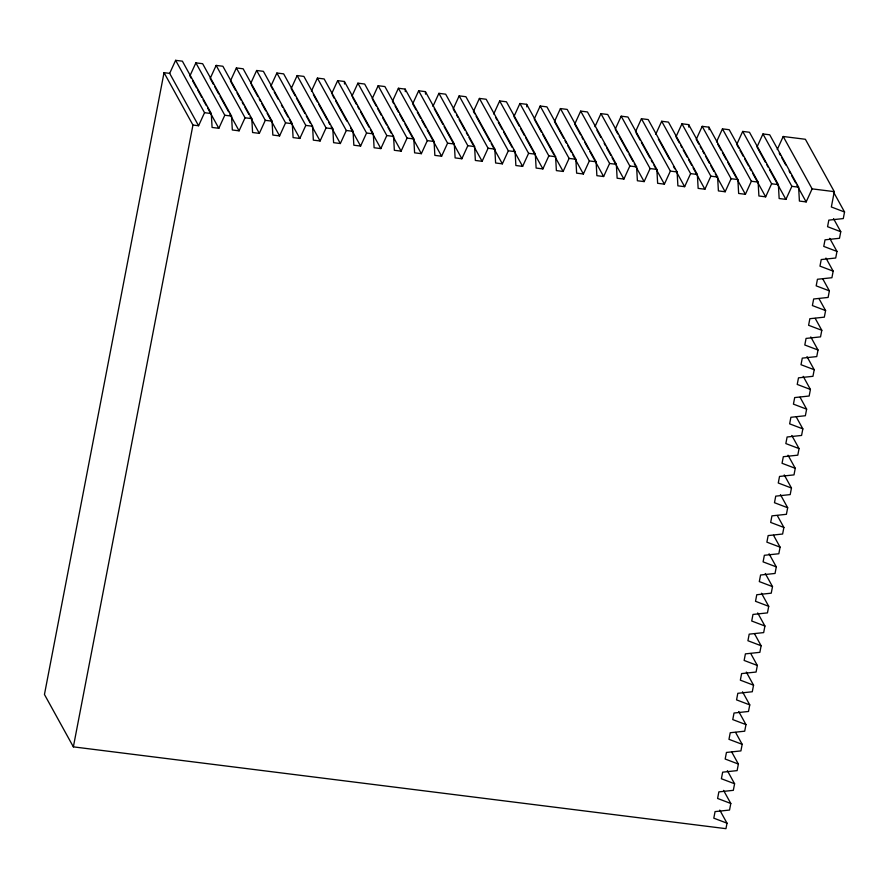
<?xml version="1.0" encoding="UTF-8"?>
<svg xmlns="http://www.w3.org/2000/svg" width="889" height="889" viewBox="0 0 889 889"><rect width="100%" height="100%" fill="white"/><g stroke="black" fill="none" stroke-linecap="round" stroke-linejoin="round"><path stroke-width="1.33" d="M164.032 72.665L192.946 125.049L198.58 125.749L169.666 73.376L164.032 72.665L44.45 694.487L73.365 746.86L725.957 828.67L727.013 823.192L719.779 810.101M73.365 746.86L192.946 125.049M777.242 149.541L783.209 136.495L805.378 139.273L834.293 191.646L831.348 206.981L844.55 212.004L843.283 218.572L828.815 220.128L827.559 226.695L840.761 231.718L839.494 238.285L825.025 239.841L823.759 246.409L836.971 251.431L835.704 258.01L821.236 259.555L819.969 266.133L833.171 271.145L831.915 277.724L817.447 279.268L816.18 285.847L829.381 290.87L828.115 297.437L813.657 298.993L812.39 305.56L825.592 310.583L824.325 317.151L809.857 318.707L808.601 325.274L821.803 330.297L820.536 336.864L806.067 338.42L804.801 344.999L818.013 350.01L816.747 356.589L802.278 358.134L801.011 364.712L814.213 369.724L812.957 376.303L798.489 377.858L797.222 384.426L810.424 389.449L809.157 396.016L794.688 397.572L793.433 404.139L806.634 409.162L805.367 415.73L790.899 417.285L789.643 423.853L802.845 428.876L801.578 435.443L787.109 436.999L785.843 443.578L799.055 448.589L797.789 455.168L783.32 456.713L782.053 463.291L795.255 468.303L793.999 474.882L779.531 476.437L778.264 483.005L791.466 488.028L790.199 494.595L775.73 496.151L774.475 502.718L787.676 507.741L786.409 514.309L771.941 515.864L770.674 522.432L783.887 527.455L782.62 534.022L768.152 535.578L766.885 542.157L780.086 547.168L778.831 553.747L764.362 555.292L763.095 561.87L776.297 566.882L775.041 573.461L760.573 575.016L759.306 581.584L772.508 586.607L771.241 593.174L756.772 594.73L755.517 601.297L768.718 606.32L767.451 612.888L752.983 614.443L751.716 621.011L764.929 626.034L763.662 632.601L749.194 634.157L747.927 640.736L761.128 645.747L759.873 652.326L745.404 653.871L744.137 660.449L757.339 665.472L756.083 672.04L741.615 673.595L740.348 680.163L753.55 685.186L752.283 691.753L737.814 693.309L736.559 699.876L749.76 704.899L748.494 711.467L734.025 713.022L732.758 719.59L745.971 724.613L744.704 731.191L730.236 732.736L728.969 739.315L742.171 744.326L740.915 750.905L726.446 752.45L725.18 759.028L738.381 764.051L737.114 770.619L722.657 772.174L721.39 778.742L734.592 783.765L733.325 790.332L718.857 791.888L717.601 798.455L730.802 803.478L729.536 810.046L715.067 811.601L713.8 818.169L727.013 823.192M169.666 73.376L175.622 60.33L182.378 61.174L211.293 113.548L212.082 127.449L218.827 128.294L224.795 115.248L195.88 62.863L202.636 63.708L231.54 116.092L232.329 129.983L239.085 130.827L245.053 117.781L216.138 65.408L222.883 66.253L251.798 118.626L252.587 132.517L259.332 133.372L265.3 120.326L236.385 67.942L243.142 68.786L272.056 121.171L272.834 135.061L279.591 135.906L285.558 122.86L256.643 70.487L263.388 71.331L292.303 123.704L293.092 137.595L299.837 138.451L305.805 125.405L276.89 73.02L283.647 73.865L312.561 126.249L313.339 140.14L320.096 140.984L326.063 127.938L297.148 75.565L303.894 76.41L332.808 128.783L333.597 142.673L340.343 143.518L346.31 130.483L317.395 78.099L324.152 78.943L353.066 131.328L353.844 145.218L360.601 146.063L366.568 133.017L337.653 80.643L344.399 81.488L373.313 133.861L374.102 147.752L380.848 148.596L386.815 135.55L357.9 83.177L364.657 84.022L393.571 136.406L394.349 150.297L401.106 151.141L407.073 138.095L378.158 85.711L384.904 86.566L413.818 138.94L414.607 152.83L421.353 153.675L427.32 140.629L398.405 88.255L405.162 89.1L434.076 141.473L434.854 155.375L441.611 156.22L447.578 143.173L418.663 90.789L425.409 91.634L454.323 144.018L455.112 157.909L461.858 158.753L467.825 145.707L438.91 93.334L445.667 94.178L474.582 146.552L475.359 160.453L482.116 161.298L488.083 148.252L459.168 95.868L465.914 96.712L494.829 149.096L495.618 162.987L502.363 163.832L508.33 150.786L479.415 98.412L486.172 99.257L515.087 151.63L515.876 165.521L522.621 166.376L528.588 153.33L499.674 100.946L506.419 101.79L535.334 154.175L536.123 168.065L542.879 168.91L548.835 155.864L519.921 103.491L526.677 104.335L555.592 156.708L556.381 170.599L563.126 171.455L569.093 158.409L540.179 106.024L546.924 106.869L575.839 159.253L576.628 173.144L583.384 173.988L589.34 160.942L560.426 108.569L567.182 109.414L596.097 161.787L596.886 175.678L603.631 176.522L609.598 163.476L580.684 111.103L587.44 111.947L616.344 164.332L617.133 178.222L623.889 179.067L629.845 166.021L600.942 113.636L607.687 114.492L636.602 166.865L637.391 180.756L644.136 181.6L650.103 168.554L621.189 116.181L627.945 117.026L656.86 169.41L657.638 183.301L664.394 184.145L670.362 171.099L641.447 118.715L648.192 119.57L677.107 171.944L677.896 185.834L684.641 186.679L690.609 173.633L661.694 121.26L668.45 122.104L697.365 174.477L698.143 188.379L704.899 189.224L710.867 176.178L681.952 123.793L688.697 124.638L717.612 177.022L718.401 190.913L725.146 191.757L731.114 178.711L702.199 126.338L708.955 127.183L737.87 179.556L738.648 193.458L745.404 194.302L751.372 181.256L722.457 128.872L729.202 129.716L758.117 182.101L758.906 195.991L765.651 196.836L771.619 183.79L742.704 131.416L749.46 132.261L778.375 184.634L779.153 198.525L785.909 199.38L791.877 186.334L762.962 133.95L769.707 134.795L798.622 187.179L799.411 201.07L806.156 201.914L812.124 188.868L783.209 136.495M195.88 62.863L189.913 75.909L191.224 78.299M216.138 65.408L210.171 78.454L213.449 84.399M198.58 125.749L204.537 112.703L175.622 60.33M236.385 67.942L230.418 80.988L235.674 90.511M250.676 83.533L256.643 70.487M276.89 73.02L270.923 86.066L272.901 89.633M297.148 75.565L291.181 88.611L295.126 95.745M311.428 91.145L317.395 78.099M331.686 93.678L337.653 80.643M351.933 96.223L357.9 83.177M372.191 98.757L378.158 85.711M398.405 88.255L392.438 101.302L393.76 103.68M418.663 90.789L412.696 103.835L415.985 109.791M432.943 106.38L438.91 93.334M459.168 95.868L453.201 108.914L455.168 112.492M479.415 98.412L473.459 111.458L474.77 113.836M493.706 113.992L499.674 100.946M519.921 103.491L513.964 116.537L519.22 126.06M534.211 119.07L540.179 106.024M560.426 108.569L554.469 121.615L563.67 138.273M580.684 111.103L574.716 124.149L580.628 134.861M594.974 126.683L600.942 113.636M615.221 129.227L621.189 116.181M635.479 131.761L641.447 118.715M655.726 134.306L661.694 121.26M681.952 123.793L675.984 136.839L679.263 142.796M702.199 126.338L696.231 139.384L698.865 144.14M716.49 141.918L722.457 128.872M742.704 131.416L736.737 144.463L738.715 148.03M762.962 133.95L756.995 146.996L765.54 162.476M204.537 112.703L211.293 113.548M224.795 115.248L231.54 116.092M245.053 117.781L251.798 118.626M265.3 120.326L272.056 121.171M285.558 122.86L292.303 123.704M305.805 125.405L312.561 126.249M326.063 127.938L332.808 128.783M346.31 130.483L353.066 131.328M366.568 133.017L373.313 133.861M386.815 135.55L393.571 136.406M407.073 138.095L413.818 138.94M427.32 140.629L434.076 141.473M447.578 143.173L454.323 144.018M467.825 145.707L474.582 146.552M488.083 148.252L494.829 149.096M508.33 150.786L515.087 151.63M528.588 153.33L535.334 154.175M548.835 155.864L555.592 156.708M569.093 158.409L575.839 159.253M589.34 160.942L596.097 161.787M609.598 163.476L616.344 164.332M629.845 166.021L636.602 166.865M650.103 168.554L656.86 169.41M670.362 171.099L677.107 171.944M690.609 173.633L697.365 174.477M710.867 176.178L717.612 177.022M731.114 178.711L737.87 179.556M751.372 181.256L758.117 182.101M771.619 183.79L778.375 184.634M791.877 186.334L798.622 187.179M812.124 188.868L834.293 191.646M833.382 191.768L844.55 212.004M833.526 218.627L840.761 231.718M829.737 238.341L836.971 251.431M779.22 153.108L780.531 155.486M781.842 157.864L785.787 165.01M789.076 170.966L790.388 173.344M791.699 175.722L795.644 182.867M796.955 185.245L806.156 201.914M825.948 258.054L833.171 271.145M766.851 164.854L768.163 167.232M769.474 169.61L785.909 199.38M822.814 278.957L829.381 290.87M740.026 150.408L743.315 156.364M744.626 158.742L748.571 165.887M749.883 168.265L751.194 170.644M752.516 173.033L765.651 196.836M819.025 298.682L825.592 310.583M815.224 318.395L821.803 330.297M717.801 144.296L721.09 150.252M722.401 152.63L726.346 159.776M727.658 162.154L736.203 177.633M737.514 180.011L745.404 194.302M810.779 336.92L818.013 350.01M700.176 146.529L701.488 148.907M702.81 151.286L704.121 153.664M705.433 156.042L709.378 163.187M710.689 165.565L713.978 171.521M715.289 173.9L725.146 191.757M806.99 356.633L814.213 369.724M680.585 145.174L681.896 147.552M683.208 149.941L687.153 157.075M688.464 159.464L691.753 165.41M693.064 167.799L704.899 189.224M803.2 376.347L810.424 389.449M658.36 139.062L669.528 159.298M673.473 166.443L674.784 168.821M676.096 171.21L684.641 186.679M800.067 397.261L806.634 409.162M796.266 416.974L802.845 428.876M636.135 132.961L640.08 140.095M641.391 142.473L649.937 157.953M651.248 160.331L652.559 162.72M653.882 165.098L664.394 184.145M791.821 435.499L799.055 448.589M615.877 130.416L617.855 133.983M619.166 136.373L627.712 151.841M629.023 154.23L632.968 161.365M634.279 163.754L644.136 181.6M788.032 455.212L795.255 468.303M596.941 130.261L600.886 137.406M604.176 143.351L605.487 145.729M606.798 148.119L610.743 155.253M612.054 157.642L623.889 179.067M784.242 474.926L791.466 488.028M780.442 494.651L787.676 507.741M581.951 137.239L583.262 139.629M584.573 142.007L588.518 149.152M589.829 151.53L603.631 176.522M777.308 515.553L783.887 527.455M564.982 140.662L566.293 143.04M567.604 145.418L571.549 152.564M572.86 154.942L583.384 173.988M773.519 535.267L780.086 547.168M534.867 120.259L541.445 132.161M542.757 134.55L553.925 154.786M555.236 157.164L563.126 171.455M769.074 553.791L776.297 566.882M520.532 128.438L524.477 135.584M525.788 137.962L542.879 168.91M765.285 573.505L772.508 586.607M761.484 593.23L768.718 606.32M495.673 117.57L496.995 119.948M498.307 122.326L502.252 129.472M503.563 131.85L512.108 147.33M513.42 149.708L522.621 166.376M757.695 612.943L764.929 626.034M476.082 116.215L489.883 141.218M491.195 143.596L502.363 163.832M754.561 633.846L761.128 645.747M456.49 114.87L457.802 117.248M459.113 119.626L465.025 130.339M466.347 132.728L467.658 135.106M468.97 137.484L472.915 144.629M474.226 147.007L482.116 161.298M750.772 653.559L757.339 665.472M746.327 672.084L753.55 685.186M434.265 108.758L442.811 124.238M444.122 126.616L461.858 158.753M742.526 691.809L749.76 704.899M417.297 112.17L420.586 118.126M421.897 120.504L425.842 127.649M427.153 130.027L441.611 156.22M738.737 711.522L745.971 724.613M395.072 106.058L398.361 112.014M399.672 114.392L403.617 121.537M404.928 123.915L421.353 153.675M735.603 732.425L742.171 744.326M372.847 99.957L376.136 105.902M377.447 108.28L381.392 115.426M382.703 117.804L386.648 124.949M387.96 127.327L391.249 133.283M392.56 135.661L401.106 151.141M731.814 752.138L738.381 764.051M727.369 770.663L734.592 783.765M352.6 97.412L356.533 104.558M357.856 106.936L359.167 109.314M360.478 111.703L369.024 127.171M370.335 129.55L380.848 148.596M723.568 790.388L730.802 803.478M332.342 94.879L334.308 98.446M335.631 100.824L346.799 121.06M350.744 128.205L360.601 146.063M313.406 94.712L317.351 101.857M318.662 104.235L327.208 119.715M328.519 122.093L329.83 124.471M331.141 126.86L340.343 143.518M296.437 98.134L304.983 113.603M306.294 115.981L310.239 123.127M311.55 125.505L320.096 140.984M274.212 92.023L278.157 99.157M281.435 105.113L282.758 107.491M284.069 109.88L288.014 117.015M289.325 119.404L299.837 138.451M251.331 84.722L257.899 96.623M259.221 99.001L260.533 101.39M261.844 103.769L265.789 110.914M267.1 113.292L279.591 135.906M236.996 92.889L240.93 100.035M242.253 102.413L243.564 104.802M244.875 107.18L248.82 114.325M250.131 116.703L259.332 133.372M214.771 86.789L218.705 93.923M220.028 96.312L228.562 111.781M229.884 114.159L239.085 130.827M192.546 80.677L196.491 87.822M197.803 90.2L201.747 97.346M203.059 99.724L206.348 105.669M207.659 108.058L218.827 128.294M708.955 127.183L709.1 129.705M688.697 124.638L688.842 127.171M526.677 104.335L526.821 106.858M425.409 91.634L425.553 94.167M405.162 89.1L405.306 91.623M344.399 81.488L344.543 84.01"/></g></svg>
